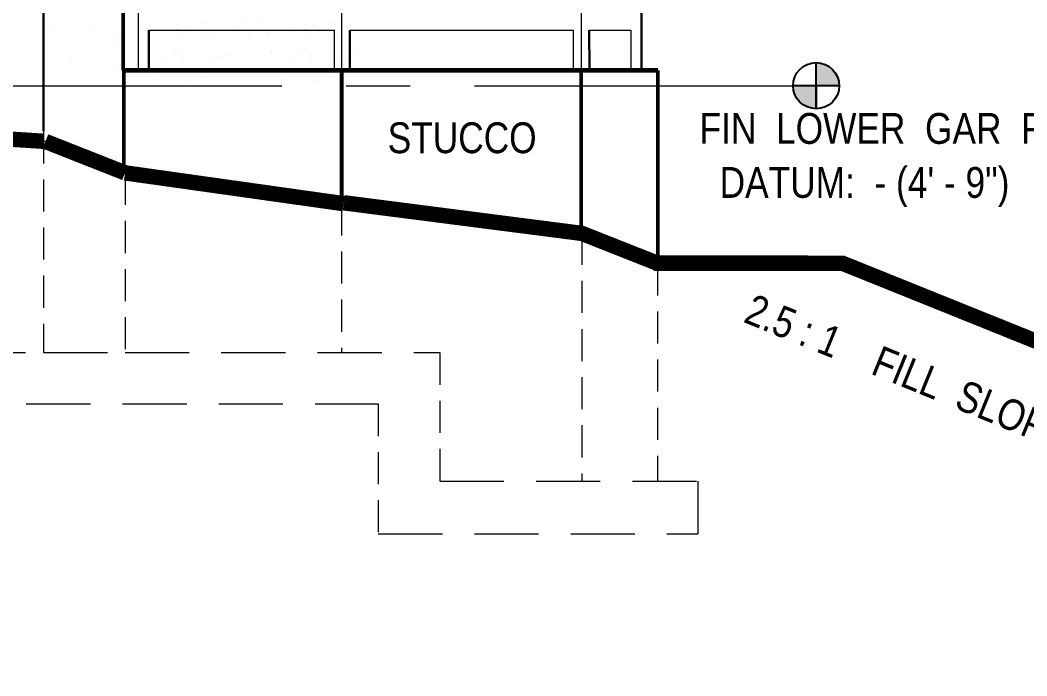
# Model space of a CAD drawing. Header units: inches. Extents: x 279 to 11006, y 233 to 7807.
# Drawn here: x 4191.9 to 4388, y 268 to 395.7 of the extents above; entities that cross this region are included whole.
import ezdxf

# ---------------------------------------------------------------- set-up
doc = ezdxf.new("R2010")
doc.units = ezdxf.units.IN
doc.header["$MEASUREMENT"] = 0
doc.linetypes.add('CENTER', pattern=[2, 1.25, -0.25, 0.25, -0.25])
doc.linetypes.add('HIDDEN', pattern=[0.375, 0.25, -0.125])
doc.layers.add('FOUNDATION', color=7, linetype='HIDDEN', lineweight=20)
for name, color, linetype in [('NORTH_ELEVATION', 7, 'Continuous'), ('SOUTH_ELEVATION', 7, 'Continuous'), ('SOUTH_ELEVATION_TEXT', 7, 'Continuous')]:
    doc.layers.add(name, color=color, linetype=linetype)
doc.styles.add('ARCHENT', font='technical.ttf', dxfattribs={"height": 6})

msp = doc.modelspace()

# ---------------------------------------------------------------- hatches: boundary and pattern name
at = {"layer": 'SOUTH_ELEVATION_TEXT', "linetype": 'Continuous', "ltscale": 0.5}
h = msp.add_hatch(color=7, dxfattribs=at)
h.paths.add_polyline_path([(4346.95, 387.46), (4346.95, 382.96), (4351.45, 382.96, 0.414214)])
h.paths.add_polyline_path([(4346.95, 378.46), (4346.95, 382.96), (4342.45, 382.96, 0.414214)])

# ---------------------------------------------------------------- linework, layer by layer
at = {"layer": 'FOUNDATION', "linetype": 'HIDDEN', "ltscale": 25}
for p, q in [((4196.45, 374.08), (4196.44, 330.96)), ((4212.34, 365.98), (4212.34, 330.96)), ((4254.53, 360.03), (4254.53, 330.96)), ((4301.31, 354.31), (4301.31, 305.95)), ((4316.06, 348.36), (4316.05, 305.95)), ((4273.65, 330.96), (4273.65, 305.95)), ((4261.65, 320.96), (4261.65, 295.65))]:
    msp.add_line(p, q, dxfattribs=at)
at = {"layer": 'NORTH_ELEVATION', "color": 5, "linetype": 'Continuous', "lineweight": 9, "ltscale": 50}
for p, q in [((4254.53, 466.96), (4254.53, 385.96)), ((4301.18, 466.96), (4301.18, 385.96))]:
    msp.add_line(p, q, dxfattribs=at)
at = {"layer": 'NORTH_ELEVATION', "color": 7, "linetype": 'Continuous', "lineweight": 20, "ltscale": 50}
msp.add_line((4254.53, 385.96), (4254.53, 360.03), dxfattribs=at)
at = {"layer": 'NORTH_ELEVATION', "color": 2, "lineweight": 9, "ltscale": 25}
msp.add_line((4192.3, 372.13), (4200.7, 372.13), dxfattribs=at)
at = {"layer": 'NORTH_ELEVATION', "linetype": 'HIDDEN', "lineweight": 5, "ltscale": 50}
for p, q in [((4105.46, 330.96), (4196.45, 330.96)), ((4196.44, 330.96), (4212.34, 330.96)), ((4212.34, 330.96), (4273.65, 330.96)), ((4024.35, 320.96), (4261.65, 320.96)), ((4273.65, 305.95), (4323.9, 305.95)), ((4261.65, 295.65), (4323.9, 295.66))]:
    msp.add_line(p, q, dxfattribs=at)
at = {"layer": 'NORTH_ELEVATION', "lineweight": 5, "ltscale": 25}
msp.add_line((4323.9, 305.95), (4323.9, 295.66), dxfattribs=at)
at = {"layer": 'SOUTH_ELEVATION', "color": 7, "linetype": 'Continuous', "lineweight": 30, "ltscale": 50}
msp.add_line((4196.45, 498.84), (4196.45, 374.09), dxfattribs=at)
at = {"layer": 'SOUTH_ELEVATION', "color": 5, "lineweight": 20, "ltscale": 100}
for p, q in [((4214.98, 385.96, -3.27), (4214.98, 466.96)), ((4216.98, 393.77, -2.47), (4253.13, 393.77, -1.57)), ((4256.12, 393.77, -1.49), (4299.69, 393.77, -0.41)), ((4302.77, 393.77, -0.33), (4310.95, 393.77, -0.13)), ((4310.95, 385.96, -3.28), (4310.95, 393.77, -2.94))]:
    msp.add_line(p, q, dxfattribs=at)
at = {"layer": 'SOUTH_ELEVATION', "color": 5, "lineweight": 30, "ltscale": 100}
for p, q in [((4312.95, 385.96, -3.27), (4312.95, 466.96)), ((4216.98, 385.96, -3.27), (4216.98, 393.77, -2.95)), ((4256.13, 385.96, -2.51), (4256.12, 393.77, -2.27)), ((4302.78, 385.96, 0.76), (4302.77, 393.77, 0.68))]:
    msp.add_line(p, q, dxfattribs=at)
at = {"layer": 'SOUTH_ELEVATION', "color": 37, "linetype": 'Continuous', "lineweight": 20, "ltscale": 0.75}
for p, q in [((4198.06, 394.26), (4198.06, 394.26)), ((4205.98, 394.3), (4205.98, 394.3)), ((4215.41, 394.61), (4215.41, 394.61)), ((4222.81, 394.95), (4222.81, 394.95)), ((4224.08, 394.89), (4224.08, 394.89)), ((4227.37, 395.26), (4227.37, 395.26)), ((4228.18, 395.29), (4228.18, 395.29)), ((4234.64, 394.25), (4234.64, 394.25)), ((4235.4, 395.07), (4235.4, 395.07)), ((4238.64, 395.59), (4238.64, 395.59)), ((4238.99, 395.68), (4238.99, 395.68)), ((4247.63, 394.95), (4247.63, 394.95)), ((4248.91, 394.89), (4248.91, 394.89)), ((4252.2, 395.26), (4252.2, 395.26)), ((4253, 395.29), (4253, 395.29)), ((4210.91, 392.38), (4210.91, 392.38)), ((4216.46, 392.88), (4216.46, 392.88)), ((4222.5, 393.98), (4222.5, 393.98)), ((4223.38, 392.99), (4223.38, 392.99)), ((4227.87, 392.74), (4227.87, 392.74)), ((4228.58, 393.85), (4228.58, 393.85)), ((4228.98, 392.49), (4228.98, 392.49)), ((4236.54, 393.02), (4236.54, 393.02)), ((4240.08, 393.33), (4240.08, 393.33)), ((4240.57, 392.98), (4240.57, 392.98)), ((4244.23, 393.61), (4244.23, 393.61)), ((4247.33, 393.98), (4247.33, 393.98)), ((4248.2, 392.99), (4248.2, 392.99)), ((4252.69, 392.74), (4252.69, 392.74)), ((4253.41, 393.85), (4253.41, 393.85)), ((4253.8, 392.49), (4253.8, 392.49)), ((4210.12, 391.07), (4210.12, 391.07)), ((4211.4, 392.03), (4211.4, 392.03)), ((4201.93, 388.46), (4201.93, 388.46)), ((4211.7, 389.69), (4211.7, 389.69)), ((4222.17, 389.98), (4222.17, 389.98)), ((4222.52, 390.07), (4222.52, 390.07)), ((4223.36, 389.22), (4223.36, 389.22)), ((4230.53, 388.65), (4230.53, 388.65)), ((4232.03, 389.51), (4232.03, 389.51)), ((4232.96, 388.86), (4232.96, 388.86)), ((4240.7, 389.79), (4240.7, 389.79)), ((4240.87, 389.52), (4240.87, 389.52)), ((4246.99, 389.98), (4246.99, 389.98)), ((4247.34, 390.07), (4247.34, 390.07)), ((4248.18, 389.22), (4248.18, 389.22)), ((4255.36, 388.65), (4255.36, 388.65)), ((4256.85, 389.51), (4256.85, 389.51)), ((4210.9, 386.35), (4210.9, 386.35)), ((4211.4, 387.14), (4211.4, 387.14)), ((4212.11, 388.24), (4212.11, 388.24)), ((4220.07, 387.42), (4220.07, 387.42)), ((4223.61, 387.72), (4223.61, 387.72)), ((4229.46, 387.71), (4229.46, 387.71)), ((4244.89, 387.42), (4244.89, 387.42)), ((4248.44, 387.72), (4248.44, 387.72)), ((4254.28, 387.71), (4254.28, 387.71)), ((4218.17, 385.33), (4218.17, 385.33)), ((4218.93, 386.16), (4218.93, 386.16)), ((4227.75, 384.69), (4227.75, 384.69)), ((4242.99, 385.33), (4242.99, 385.33)), ((4243.75, 386.16), (4243.75, 386.16)), ((4252.58, 384.69), (4252.58, 384.69)), ((4224.09, 384.06), (4224.09, 384.06)), ((4248.92, 384.06), (4248.92, 384.06))]:
    msp.add_line(p, q, dxfattribs=at)
at = {"layer": 'SOUTH_ELEVATION', "color": 5, "lineweight": 9, "ltscale": 100}
for p, q in [((4253.13, 385.96, -4.39), (4253.13, 393.77, -1.57)), ((4299.68, 385.96, -3.28), (4299.69, 393.77, -2.94))]:
    msp.add_line(p, q, dxfattribs=at)
at = {"layer": 'SOUTH_ELEVATION', "color": 37, "linetype": 'Continuous', "ltscale": 0.75}
for p, q in [((4257.78, 388.86), (4257.78, 388.86)), ((4212.51, 383.57), (4212.51, 383.57))]:
    msp.add_line(p, q, dxfattribs=at)
at = {"layer": 'SOUTH_ELEVATION', "color": 27, "lineweight": 60}
msp.add_line((4212.1, 385.96, -2.54), (4316.11, 385.96), dxfattribs=at)
at = {"layer": 'SOUTH_ELEVATION', "color": 7, "linetype": 'Continuous', "ltscale": 0.5, "const_width": 0.75, "elevation": -2}
msp.add_lwpolyline([(4211.98, 466.96), (4211.98, 385.96)], dxfattribs=at)
at = {"layer": 'SOUTH_ELEVATION', "color": 27, "linetype": 'Continuous', "ltscale": 0.5, "const_width": 0.75, "elevation": 3.23}
msp.add_lwpolyline([(4212.1, 385.96), (4212.1, 366.07)], dxfattribs=at)
at = {"layer": 'SOUTH_ELEVATION', "color": 27, "linetype": 'Continuous', "lineweight": 30, "ltscale": 0.5, "const_width": 0.75}
for points, elevation in [([(4254.53, 385.96), (4254.53, 361.43)], 1), ([(4301.18, 385.96), (4301.18, 354.2)], 1.17), ([(4316.11, 385.96), (4316.11, 348.39)], 1), ([(4301.18, 372.48), (4301.18, 370.4)], 0.59)]:
    msp.add_lwpolyline(points, dxfattribs=dict(at, elevation=elevation))
at = {"layer": 'SOUTH_ELEVATION', "color": 3, "linetype": 'Continuous', "ltscale": 0.5, "const_width": 3}
for points in [[(4105.46, 377.96), (4196.45, 372.13)], [(4196.83, 372.1), (4212.34, 365.98)], [(4212.34, 365.98), (4254.92, 359.98)], [(4300.84, 354.38), (4316.06, 348.36)], [(4315.33, 348.39), (4352.4, 348.38)], [(4547.86, 269.5), (4351.81, 348.48)]]:
    msp.add_lwpolyline(points, dxfattribs=at)
at = {"layer": 'SOUTH_ELEVATION', "color": 3, "linetype": 'Continuous', "ltscale": 0.5, "const_width": 3, "elevation": 12}
msp.add_lwpolyline([(4254.96, 360.15), (4301.31, 354.19)], dxfattribs=at)
at = {"layer": 'SOUTH_ELEVATION_TEXT', "color": 7, "linetype": 'Continuous', "ltscale": 0.5}
for p, q in [((4346.95, 378.46), (4346.95, 387.46)), ((4351.45, 382.96), (4342.45, 382.96)), ((4346.95, 382.96), (4346.95, 378.46))]:
    msp.add_line(p, q, dxfattribs=at)
at = {"layer": 'SOUTH_ELEVATION_TEXT', "color": 1, "linetype": 'CENTER', "lineweight": 9, "ltscale": 50}
msp.add_line((4080.38, 382.96), (4346.95, 382.96), dxfattribs=at)
at = {"layer": 'SOUTH_ELEVATION_TEXT', "color": 7, "linetype": 'Continuous', "ltscale": 0.5}
msp.add_circle((4346.95, 382.96), 4.5, dxfattribs=at)

# ---------------------------------------------------------------- texts
at = {"layer": 'SOUTH_ELEVATION_TEXT', "color": 7, "linetype": 'Continuous', "ltscale": 0.5, "char_height": 6, "attachment_point": 5, "style": 'ARCHENT'}
for s, insert, width in [('FIN  LOWER  GAR  FL', (4359.57, 374.59), 93.75), ('STUCCO', (4278, 372.77), 93.75), ('DATUM:  - (4\' - 9")', (4356.38, 363.21), 94.5)]:
    msp.add_mtext(s, dxfattribs=dict(at, insert=insert, width=width))
at = {"layer": 'SOUTH_ELEVATION_TEXT', "color": 7, "linetype": 'Continuous', "ltscale": 0.5, "insert": (4364.83, 327.05), "char_height": 6, "width": 93.625, "attachment_point": 5, "rotation": 337.8273, "style": 'ARCHENT'}
msp.add_mtext('2.5 : 1    FILL  SLOPE', dxfattribs=at)

doc.saveas('drawing.dxf')
